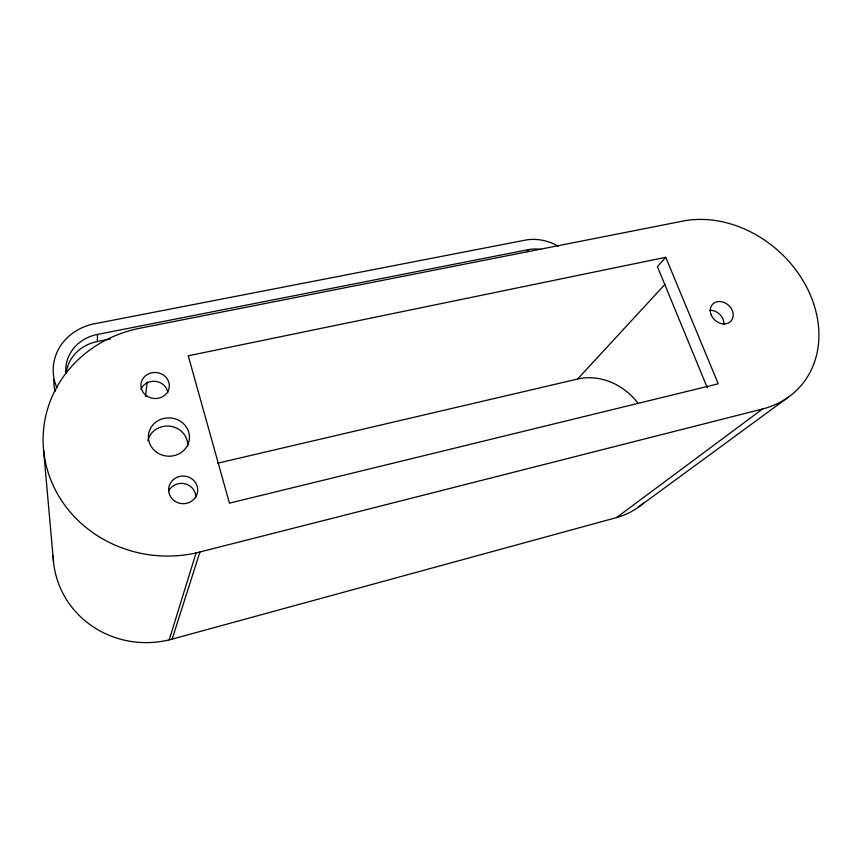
<?xml version="1.0" encoding="UTF-8"?>
<svg xmlns="http://www.w3.org/2000/svg" width="862" height="862" viewBox="0 0 862 862"><rect width="100%" height="100%" fill="white"/><g stroke="black" fill="none" stroke-linecap="round" stroke-linejoin="round"><path stroke-width="1.29" d="M66.223 373.203A39.835 36.107 1.3 0 1 95.984 341.837L97.352 341.546L97.503 334.413L529.548 249.409A35.396 30.062 34.5 0 1 540.916 249.463M145.484 396.52L147.197 381.985M53.11 555.484A94.648 90.779 -10.8 0 0 169.2 639.873L196.073 552.951L762.579 408.976A106.737 86.782 41.7 0 0 810.474 295.246A106.737 86.782 41.7 0 0 682.93 221.081L139.784 328.25A123.374 115.099 4.1 0 0 46.354 466.083A123.374 115.099 4.1 0 0 196.073 552.951M169.2 639.873L172.141 639.119L199.919 552.036M527.016 251.715L528.417 249.614M665.723 257.296L188.239 355.78L229.421 503.149L718.24 383.795L665.723 257.296L657.426 266.66L707.357 387.889M217.817 463.153L577.615 379.032L665.13 284.201M172.141 639.119L616.524 517.599L762.579 408.976M637.912 507.481L788.461 397.091M97.503 334.413L96.124 334.715A40.331 36.484 1.6 0 0 65.965 373.289M97.352 341.546L110.541 338.928M43.574 449.889L53.466 561.281M577.615 379.032A57.14 49.587 44.1 0 1 637.697 402.877M643.375 503.106A84.077 73.345 44.4 0 1 616.524 517.599M147.811 440.654A20.203 18.889 3.7 0 1 170.364 426.248A20.203 18.889 3.7 0 1 187.69 446.268M168.521 491.254A14.298 13.609 1.9 0 1 184.974 483.787A14.298 13.609 1.9 0 1 195.782 497.827M140.915 389.344A13.997 12.844 4.8 0 1 155.656 381.392A13.997 12.844 4.8 0 1 167.853 392.706M709.857 310.309A12.262 10.021 41.8 0 1 723.843 324.543M55.039 391.477A51.666 46.904 1 0 1 53.864 379.636M558.317 246.198A46.289 39.307 34.5 0 0 526.273 239.938L92.988 324.069A52.754 47.722 1.6 0 0 56.86 387.663M157.164 452.636A20.537 19.158 4.3 0 0 189.381 438.887A20.537 19.158 4.3 0 0 160.213 419.6A20.537 19.158 4.3 0 0 157.164 452.636M146.917 396.024A14.223 13.027 5.3 0 0 169.275 386.909A14.223 13.027 5.3 0 0 149.169 373.58A14.223 13.027 5.3 0 0 146.917 396.024M175.169 501.372A14.535 13.814 2.8 0 0 197.678 490.747A14.535 13.814 2.8 0 0 176.645 477.494A14.535 13.814 2.8 0 0 175.169 501.372M711.204 314.953A12.445 10.107 41.7 0 0 730.922 321.127A12.445 10.107 41.7 0 0 723.11 302.109A12.445 10.107 41.7 0 0 711.204 314.953"/></g></svg>
